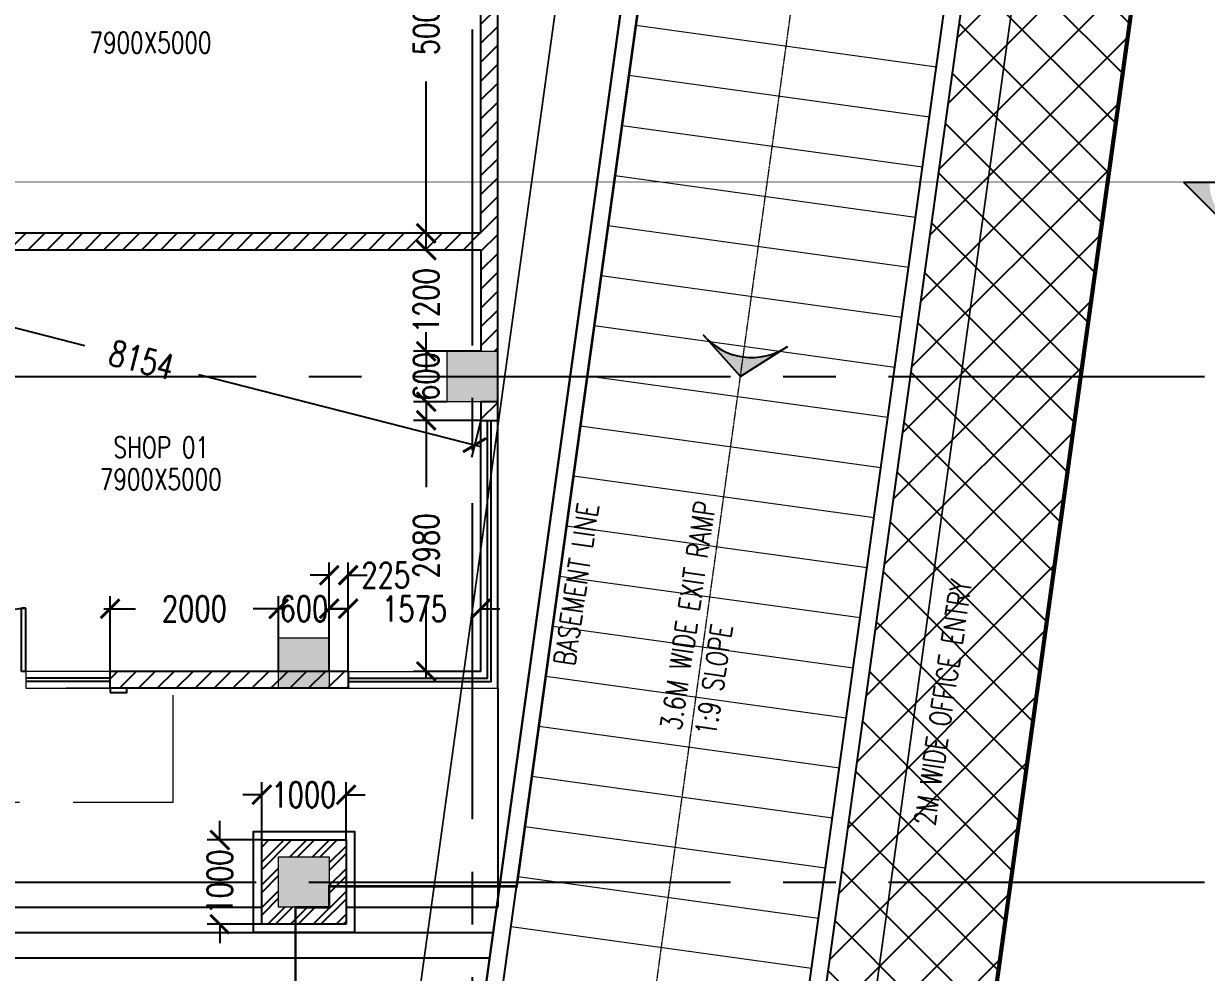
# Model space of a CAD drawing. Header units: millimetres. Extents: x -2076597 to 16308595, y -4402071 to 17875273.
# Drawn here: x -2029273 to -2015240, y -4121903 to -4110642 of the extents above; entities that cross this region are included whole.
import ezdxf
from ezdxf.lldxf.tags import DXFTag

# ---------------------------------------------------------------- set-up
doc = ezdxf.new("R2010")
doc.units = ezdxf.units.MM
for name, pattern in [('CENTER', [50.800000000000004, 31.75, -6.35, 6.35, -6.35]), ('CENTER2', [1.125, 0.75, -0.125, 0.125, -0.125]), ('DASHDOT', [1, 0.5, -0.25, 0, -0.25]), ('DASHED', [19.049999999999997, 12.7, -6.35]), ('DASHED2', [0.375, 0.25, -0.125]), ('Demolished', [4.799999999999998, 3.199999999999999, -1.599999999999999]), ('Overhead', [3.968749999999999, 2.38125, -1.587499999999999])]:
    doc.linetypes.add(name, pattern=pattern)
for name, color, linetype, lineweight in [('A- GLAZING', 5, 'Continuous', 9), ('A- LIGHT LINE', 8, 'Continuous', 9), ('A- REF LINES', 5, 'Continuous', 9), ('A-COL HATCH', 252, 'Continuous', 9), ('A-DETL-DEMO', 6, 'Demolished', 9), ('A-DETL-GENF', 92, 'Continuous', 9), ('A-ELEV FINEWALL', 6, 'Continuous', 9), ('A-FOR AREAS', 21, 'Continuous', 25), ('S-COL HATCH', 251, 'Continuous', 9), ('S-COLS', 7, 'Continuous', 9), ('S-STRS-MBND', 31, 'Overhead', 9)]:
    doc.layers.add(name, color=color, linetype=linetype, lineweight=lineweight)
for name, color, linetype in [('A- STAIRSCASE', 1, 'Continuous'), ('A-DIMS', 4, 'Continuous'), ('a-door', 1, 'Continuous'), ('A-HIDDEN', 8, 'DASHED2'), ('A-PARAPET WALL', 4, 'Continuous'), ('a-ref', 5, 'Continuous'), ('A-SETBACK', 3, 'Continuous'), ('A-SITE BOUNDARY', 7, 'CENTER'), ('A-SLAB SINING', 252, 'Continuous'), ('A-TXTROOM', 3, 'Continuous'), ('A-WALL', 2, 'Continuous'), ('A-WALL HATCH', 8, 'Continuous'), ('LA-KERB', 42, 'Continuous'), ('S-GRID', 252, 'CENTER2')]:
    doc.layers.add(name, color=color, linetype=linetype)
doc.styles.add('ROMANS', font='romans.shx', dxfattribs={"width": 0.75})
tags = doc.linetypes.add('DASHEDX2', pattern=[1.5, 1, -0.5]).pattern_tags.tags
tags[6:7] = [DXFTag(74, 4), DXFTag(75, 0), DXFTag(340, '0'), DXFTag(46, 1.0), DXFTag(50, 0.0), DXFTag(44, 0.0), DXFTag(45, 0.0)]
tags[4:5] = [DXFTag(74, 4), DXFTag(75, 0), DXFTag(340, '0'), DXFTag(46, 1.0), DXFTag(50, 0.0), DXFTag(44, 0.0), DXFTag(45, 0.0)]
tags = doc.linetypes.add('Sheet-A1-BLOCK-12$0$DASHDOT2', pattern=[0.5, 0.25, -0.125, 0, -0.125]).pattern_tags.tags
tags[10:11] = [DXFTag(74, 4), DXFTag(75, 0), DXFTag(340, '0'), DXFTag(46, 1.0), DXFTag(50, 0.0), DXFTag(44, 0.0), DXFTag(45, 0.0)]
tags[8:9] = [DXFTag(74, 4), DXFTag(75, 0), DXFTag(340, '0'), DXFTag(46, 1.0), DXFTag(50, 0.0), DXFTag(44, 0.0), DXFTag(45, 0.0)]
tags[6:7] = [DXFTag(74, 4), DXFTag(75, 0), DXFTag(340, '0'), DXFTag(46, 1.0), DXFTag(50, 0.0), DXFTag(44, 0.0), DXFTag(45, 0.0)]
tags[4:5] = [DXFTag(74, 4), DXFTag(75, 0), DXFTag(340, '0'), DXFTag(46, 1.0), DXFTag(50, 0.0), DXFTag(44, 0.0), DXFTag(45, 0.0)]
doc.dimstyles.new('DIMM-100', dxfattribs={"dimscale": 150, "dimtxt": 2, "dimasz": 1.5, "dimexe": 1, "dimexo": 0, "dimgap": 2, "dimtad": 0, "dimtoh": 1, "dimdec": 0, "dimzin": 0, "dimdsep": 46, "dimtxsty": 'ROMANS', "dimblk": 'ARCHTICK', "dimcen": 1.5, "dimdle": 0.5, "dimclrd": 8, "dimclre": 8, "dimclrt": 256, "dimazin": 0, "dimtfac": 1, "dimtdec": 0, "dimtix": 1, "dimtofl": 0, "dimtmove": 2, "dimatfit": 3, "dimldrblk": 'DOT', "dimfxl": 0, "dimtolj": 1, "dimtzin": 0, "dimarcsym": 0})
pattern_1 = [(45, (-2740619.584715616, -3104110.718420781), (-112.2532015133644, 112.2532015133644), [])]

# ---------------------------------------------------------------- blocks, each defined once
blk = doc.blocks.new('Family - ___-240295-0_ ground floor')
at = {"layer": 'A-SETBACK', "linetype": 'DASHDOT', "lineweight": -2, "ltscale": 2000, "const_width": 25}
blk.add_lwpolyline([(76479.83439626312, 233662.6982867941), (47865.55767177325, 236124.157571312), (29165.90349804331, 193452.3024638332), (70914.59060184611, 193452.3024638332)], close=True, dxfattribs=at)
at = {"layer": 'A-SITE BOUNDARY', "ltscale": 100, "const_width": 50}
blk.add_lwpolyline([(83289.44024756085, 239099.080375459), (44095.86574142799, 242470.5927428864), (19985.75853242818, 187452.3024638332), (76141.3656168161, 187452.3024638332)], close=True, dxfattribs=at)
blk = doc.blocks.new('Double-Flush - 1500 2-565315-1_ first floor')
at = {"layer": 'a-door'}
for p, q in [((-750.000000000001, 850.0000000000119), (-699.2000000000011, 850.0000000000119)), ((-750.000000000001, 100.0000000000123), (-750.000000000001, 850.0000000000119)), ((-699.2000000000011, 100.0000000000123), (-699.2000000000011, 850.0000000000119)), ((699.1999999999989, 100.0000000000123), (699.1999999999989, 848.2775955486195)), ((749.9999999999987, 100.0000000000123), (749.9999999999987, 850.0000000000156)), ((-750.000000000001, 100.0000000000123), (-699.2000000000011, 100.0000000000123)), ((749.9999999999987, 100.0000000000123), (699.1999999999989, 100.0000000000123))]:
    blk.add_line(p, q, dxfattribs=at)
for centre, radius, start, end in [((-750.0000000000023, 100.0000000000123), 749.9999999999999, 3.370999999999999e-13, 90), ((749.9999999999976, 100.0000000000123), 750.0000000000026, 90.00000000000021, 180.0000000000004)]:
    blk.add_arc(centre, radius, start, end, dxfattribs=at)
blk = doc.blocks.new('WINDOW TYPE 2')
for points in [[(874982.5605253917, -1014470.457845326), (875182.5605253918, -1014470.457845326), (875182.5605253918, -1014420.457845326), (874982.5605253917, -1014420.457845326)], [(878682.560525393, -1014470.457845326), (878882.5605253931, -1014470.457845326), (878882.5605253931, -1014420.457845326), (878682.560525393, -1014420.457845326)]]:
    blk.add_lwpolyline(points, close=True)
at = {"layer": 'A- GLAZING'}
for p, q in [((876182.5605253918, -1014220.45784533), (875182.5605253918, -1014220.45784533)), ((876182.5605253918, -1014220.45784533), (876182.5605253918, -1014420.45784533)), ((878682.5605253918, -1014220.45784533), (877682.5605253916, -1014220.45784533)), ((877682.5605253916, -1014220.45784533), (877682.5605253916, -1014420.45784533)), ((875182.5605253918, -1014420.457845326), (876182.5605253918, -1014420.45784533)), ((877682.5605253916, -1014420.45784533), (878682.5605253918, -1014420.45784533))]:
    blk.add_line(p, q, dxfattribs=at)
at = {"layer": 'A-PARAPET WALL'}
for p, q in [((876182.5605253918, -1014300.457845326), (875182.5605253918, -1014300.457845326)), ((876182.5605253918, -1014340.457845326), (875182.5605253918, -1014340.457845326)), ((878682.5605253918, -1014300.457845326), (877682.5605253916, -1014300.457845326)), ((878682.5605253918, -1014340.457845326), (877682.5605253916, -1014340.457845326))]:
    blk.add_line(p, q, dxfattribs=at)
at = {"layer": 'A-WALL'}
for p, q in [((875182.5605253918, -1014220.45784533), (875182.5605253918, -1014420.45784533)), ((878682.5605253918, -1014420.457845326), (878682.5605253918, -1014220.45784533))]:
    blk.add_line(p, q, dxfattribs=at)
at = {"layer": 'S-STRS-MBND', "linetype": 'DASHED', "ltscale": 100}
blk.add_lwpolyline([(874432.5605253917, -1015770.45784533), (879432.5605253916, -1015770.45784533), (879432.5605253916, -1014420.45784533), (874432.5605253917, -1014420.45784533)], close=True, dxfattribs=at)
at = {"layer": 'a-door', "xscale": -1}
blk.add_blockref('Double-Flush - 1500 2-565315-1_ first floor', (876932.5605253916, -1014320.45784533), dxfattribs=at)
blk = doc.blocks.new('_ArchTick')
at = {"color": 0, "linetype": 'ByBlock', "const_width": 0.15}
blk.add_lwpolyline([(-0.5, -0.5), (0.5, 0.5)], dxfattribs=at)
blk = doc.blocks.new('*D418')
at = {"layer": 'A-DIMS', "color": 8, "lineweight": -2, "transparency": 16777216}
for p, q in [((-2031747.863551117, -4113331.096266114), (-2031860.237632046, -4113770.579058883)), ((-2031895.740962632, -4113606.675082369), (-2028552.989813197, -4114461.403855308)), ((-2023850.416430802, -4115663.834008528), (-2027193.167580237, -4114809.105235589)), ((-2023847.863532733, -4115351.096266136), (-2023960.237613662, -4115790.579058905))]:
    blk.add_line(p, q, dxfattribs=at)
at = {"layer": 'Defpoints', "color": 0, "transparency": 16777216}
for p in [(-2031747.863551117, -4113331.096266114), (-2023847.863532733, -4115351.096266136), (-2023923.078687525, -4115645.25454546)]:
    blk.add_point(p, dxfattribs=at)
at = {"layer": 'A-DIMS', "color": 8, "lineweight": -2, "transparency": 16777216, "xscale": 225, "yscale": 225, "zscale": 225}
for p, rotation in [((-2031823.078705909, -4113625.254545437), 165.6570004136657), ((-2023923.078687525, -4115645.25454546), 345.6570004136656)]:
    blk.add_blockref('_ArchTick', p, dxfattribs=dict(at, rotation=rotation))
at = {"layer": 'A-DIMS', "transparency": 16777216, "insert": (-2027873.078696717, -4114635.254545448), "char_height": 300, "attachment_point": 5, "rotation": 345.6570004136657, "style": 'ROMANS'}
blk.add_mtext('\\A1;8154', dxfattribs=at)
blk = doc.blocks.new('_Dot')
at = {"color": 0, "linetype": 'ByBlock', "lineweight": -2}
blk.add_line((-0.5, 0), (-1, 0), dxfattribs=at)
at = {"color": 0, "linetype": 'ByBlock', "const_width": 0.5}
blk.add_lwpolyline([(-0.25, 0, 1), (0.25, 0, 1)], format="xyb", close=True, dxfattribs=at)
blk = doc.blocks.new('*D419')
at = {"layer": 'A-DIMS', "color": 8, "lineweight": -2, "transparency": 16777216}
for p, q in [((-2024496.598348587, -4113331.096266113), (-2024496.598348587, -4113106.096266113)), ((-2023847.863505614, -4113331.096266113), (-2024646.598348587, -4113331.096266113)), ((-2023847.863505614, -4114531.099388603), (-2024646.598348587, -4114531.099388603)), ((-2024496.598348587, -4114531.099388603), (-2024496.598348587, -4114756.099388603))]:
    blk.add_line(p, q, dxfattribs=at)
at = {"layer": 'Defpoints', "color": 0, "transparency": 16777216}
for p in [(-2023847.863505614, -4113331.096266113), (-2024496.598348587, -4114531.099388603), (-2023847.863505614, -4114531.099388603)]:
    blk.add_point(p, dxfattribs=at)
at = {"layer": 'A-DIMS', "color": 8, "lineweight": -2, "transparency": 16777216, "xscale": 225, "yscale": 225, "zscale": 225}
for p, rotation in [((-2024496.598348587, -4113331.096266113), 270), ((-2024496.598348587, -4114531.099388603), 90)]:
    blk.add_blockref('_ArchTick', p, dxfattribs=dict(at, rotation=rotation))
at = {"layer": 'A-DIMS', "transparency": 16777216, "insert": (-2024496.598348587, -4113931.097827359), "char_height": 300, "attachment_point": 5, "rotation": 90, "style": 'ROMANS'}
blk.add_mtext('\\A1;1200', dxfattribs=at)
blk = doc.blocks.new('COLUMN 1')
at = {"layer": 'A-COL HATCH'}
for points in [[(712686.1620075204, -1019374.136163622), (712086.1620075204, -1019374.136163622), (712086.1620075204, -1018774.136163622), (712686.1620075204, -1018774.136163622)], [(710686.1642469019, -1022774.133042589), (710086.1642469023, -1022774.133042589), (710086.1642469023, -1022174.133042589), (710686.1642469019, -1022174.133042589)], [(710686.1642487901, -1025374.133041162), (710086.1642487906, -1025374.133041162), (710086.1642487906, -1024774.133041162), (710686.1642487901, -1024774.133041162)]]:
    blk.add_hatch(color=256, dxfattribs=at).paths.add_polyline_path(points)
at = {"layer": 'S-COL HATCH'}
for points in [[(712686.1620075204, -1019374.136163622), (712086.1620075204, -1019374.136163622), (712086.1620075204, -1018774.136163622), (712686.1620075204, -1018774.136163622)], [(710686.1642469019, -1022774.133042589), (710086.1642469023, -1022774.133042589), (710086.1642469023, -1022174.133042589), (710686.1642469019, -1022174.133042589)], [(710686.1642487901, -1025374.133041162), (710086.1642487906, -1025374.133041162), (710086.1642487906, -1024774.133041162), (710686.1642487901, -1024774.133041162)]]:
    blk.add_hatch(color=256, dxfattribs=at).paths.add_polyline_path(points)
at = {"layer": 'S-COLS'}
for points in [[(712686.1620075204, -1019374.136163622), (712086.1620075204, -1019374.136163622), (712086.1620075204, -1018774.136163622), (712686.1620075204, -1018774.136163622)], [(712686.1620075204, -1019374.136163622), (712086.1620075204, -1019374.136163622), (712086.1620075204, -1018774.136163622), (712686.1620075204, -1018774.136163622)], [(710686.1642469019, -1022774.133042589), (710086.1642469023, -1022774.133042589), (710086.1642469023, -1022174.133042589), (710686.1642469019, -1022174.133042589)], [(710686.1642469019, -1022774.133042589), (710086.1642469023, -1022774.133042589), (710086.1642469023, -1022174.133042589), (710686.1642469019, -1022174.133042589)], [(710686.1642487901, -1025374.133041162), (710086.1642487906, -1025374.133041162), (710086.1642487906, -1024774.133041162), (710686.1642487901, -1024774.133041162)], [(710686.1642487901, -1025374.133041162), (710086.1642487906, -1025374.133041162), (710086.1642487906, -1024774.133041162), (710686.1642487901, -1024774.133041162)]]:
    blk.add_lwpolyline(points, close=True, dxfattribs=at)
at = {"layer": 'S-GRID', "ltscale": 5000}
for p, q in [((712386.1620075204, -1035578.755195804), (712386.1620075204, -974750.2227670439)), ((661071.4409208517, -1019074.136166375), (726350.6785720717, -1019074.136166375)), ((661071.4409208517, -1025074.136166375), (726350.6785720717, -1025074.136166375))]:
    blk.add_line(p, q, dxfattribs=at)
blk = doc.blocks.new('*D470')
at = {"layer": 'A-DIMS', "color": 8, "lineweight": -2, "transparency": 16777216}
for p, q in [((-2023847.863505614, -4115351.096266136), (-2024646.598348587, -4115351.096266136)), ((-2024496.598348587, -4115276.096266136), (-2024496.598348587, -4116144.667676226)), ((-2024496.598348587, -4118406.096229173), (-2024496.598348587, -4117537.524819083)), ((-2023847.863505614, -4118331.096229173), (-2024646.598348587, -4118331.096229173))]:
    blk.add_line(p, q, dxfattribs=at)
at = {"layer": 'Defpoints', "color": 0, "transparency": 16777216}
for p in [(-2024496.598348587, -4115351.096266136), (-2023847.863505614, -4115351.096266136), (-2023847.863505614, -4118331.096229173)]:
    blk.add_point(p, dxfattribs=at)
at = {"layer": 'A-DIMS', "color": 8, "lineweight": -2, "transparency": 16777216, "xscale": 225, "yscale": 225, "zscale": 225}
for p, rotation in [((-2024496.598348587, -4115351.096266136), 90), ((-2024496.598348587, -4118331.096229173), 270)]:
    blk.add_blockref('_ArchTick', p, dxfattribs=dict(at, rotation=rotation))
at = {"layer": 'A-DIMS', "transparency": 16777216, "insert": (-2024496.598348587, -4116841.096247655), "char_height": 300, "attachment_point": 5, "rotation": 90, "style": 'ROMANS'}
blk.add_mtext('\\A1;2980', dxfattribs=at)
blk = doc.blocks.new('*D146')
at = {"layer": 'A-DIMS', "color": 8, "lineweight": -2, "transparency": 16777216}
for p, q in [((-2024496.598348587, -4114531.099388592), (-2024496.598348587, -4114306.099388592)), ((-2024247.863628947, -4114531.099388592), (-2024646.598348587, -4114531.099388592)), ((-2024247.863628947, -4115131.099388592), (-2024646.598348587, -4115131.099388592)), ((-2024496.598348587, -4115131.099388592), (-2024496.598348587, -4115356.099388592))]:
    blk.add_line(p, q, dxfattribs=at)
at = {"layer": 'Defpoints', "color": 0, "transparency": 16777216}
for p in [(-2024247.863628947, -4114531.099388592), (-2024496.598348587, -4115131.099388592), (-2024247.863628947, -4115131.099388592)]:
    blk.add_point(p, dxfattribs=at)
at = {"layer": 'A-DIMS', "color": 8, "lineweight": -2, "transparency": 16777216, "xscale": 225, "yscale": 225, "zscale": 225}
for p, rotation in [((-2024496.598348587, -4114531.099388592), 270), ((-2024496.598348587, -4115131.099388592), 90)]:
    blk.add_blockref('_ArchTick', p, dxfattribs=dict(at, rotation=rotation))
at = {"layer": 'A-DIMS', "transparency": 16777216, "insert": (-2024496.598348587, -4114831.099388592), "char_height": 300, "attachment_point": 5, "rotation": 90, "style": 'ROMANS'}
blk.add_mtext('\\A1;600', dxfattribs=at)
blk = doc.blocks.new('*D147')
at = {"layer": 'A-DIMS', "color": 8, "lineweight": -2, "transparency": 16777216}
for p, q in [((-2025422.862446667, -4118331.096229173), (-2025422.862446667, -4117437.260124661)), ((-2023847.863505614, -4118331.096229173), (-2023847.863505614, -4117437.260124661)), ((-2025422.862446667, -4117587.260124661), (-2025647.862446667, -4117587.260124661)), ((-2023847.863505614, -4117587.260124661), (-2023622.863505614, -4117587.260124661))]:
    blk.add_line(p, q, dxfattribs=at)
at = {"layer": 'Defpoints', "color": 0, "transparency": 16777216}
for p in [(-2025422.862446667, -4117587.260124661), (-2025422.862446667, -4118331.096229173), (-2023847.863505614, -4118331.096229173)]:
    blk.add_point(p, dxfattribs=at)
at = {"layer": 'A-DIMS', "color": 8, "lineweight": -2, "transparency": 16777216, "xscale": 225, "yscale": 225, "zscale": 225}
blk.add_blockref('_ArchTick', (-2025422.862446667, -4117587.260124661), dxfattribs=at)
at = {"layer": 'A-DIMS', "color": 8, "lineweight": -2, "transparency": 16777216, "xscale": 225, "yscale": 225, "zscale": 225, "rotation": 180}
blk.add_blockref('_ArchTick', (-2023847.863505614, -4117587.260124661), dxfattribs=at)
at = {"layer": 'A-DIMS', "transparency": 16777216, "insert": (-2024635.36297614, -4117587.260124661), "char_height": 300, "attachment_point": 5, "style": 'ROMANS'}
blk.add_mtext('\\A1;1575', dxfattribs=at)
blk = doc.blocks.new('*D148')
at = {"layer": 'A-DIMS', "color": 8, "lineweight": -2, "transparency": 16777216}
for p, q in [((-2025647.861389567, -4118331.096266113), (-2025647.861601755, -4117038.671611264)), ((-2025422.862446667, -4118331.096229173), (-2025422.862658856, -4117038.671574324)), ((-2025647.861577128, -4117188.671611264), (-2025872.861577128, -4117188.671648205)), ((-2025422.862634229, -4117188.671574324), (-2025197.862634229, -4117188.671537384))]:
    blk.add_line(p, q, dxfattribs=at)
at = {"layer": 'Defpoints', "color": 0, "transparency": 16777216}
for p in [(-2025647.861577128, -4117188.671611264), (-2025647.861389567, -4118331.096266113), (-2025422.862446667, -4118331.096229173)]:
    blk.add_point(p, dxfattribs=at)
at = {"layer": 'A-DIMS', "color": 8, "lineweight": -2, "transparency": 16777216, "xscale": 225, "yscale": 225, "zscale": 225}
for p, rotation in [((-2025647.861577128, -4117188.671611264), 9.406732497917391e-06), ((-2025422.862634229, -4117188.671574324), 180.0000094067325)]:
    blk.add_blockref('_ArchTick', p, dxfattribs=dict(at, rotation=rotation))
at = {"layer": 'A-DIMS', "transparency": 16777216, "insert": (-2024976.776747236, -4117188.671592795), "char_height": 300, "attachment_point": 5, "style": 'ROMANS'}
blk.add_mtext('\\A1;225', dxfattribs=at)
blk = doc.blocks.new('*D149')
at = {"layer": 'A-DIMS', "color": 8, "lineweight": -2, "transparency": 16777216}
for p, q in [((-2026247.861389565, -4117931.096267562), (-2026247.861389565, -4117437.260124661)), ((-2025647.861389567, -4117931.096267562), (-2025647.861389567, -4117437.260124661)), ((-2026247.861389565, -4117587.260124661), (-2026472.861389565, -4117587.260124661)), ((-2025647.861389567, -4117587.260124661), (-2025422.861389567, -4117587.260124661))]:
    blk.add_line(p, q, dxfattribs=at)
at = {"layer": 'Defpoints', "color": 0, "transparency": 16777216}
for p in [(-2026247.861389565, -4117587.260124661), (-2026247.861389565, -4117931.096267562), (-2025647.861389567, -4117931.096267562)]:
    blk.add_point(p, dxfattribs=at)
at = {"layer": 'A-DIMS', "color": 8, "lineweight": -2, "transparency": 16777216, "xscale": 225, "yscale": 225, "zscale": 225}
blk.add_blockref('_ArchTick', (-2026247.861389565, -4117587.260124661), dxfattribs=at)
at = {"layer": 'A-DIMS', "color": 8, "lineweight": -2, "transparency": 16777216, "xscale": 225, "yscale": 225, "zscale": 225, "rotation": 180}
blk.add_blockref('_ArchTick', (-2025647.861389567, -4117587.260124661), dxfattribs=at)
at = {"layer": 'A-DIMS', "transparency": 16777216, "insert": (-2025947.861389566, -4117587.260124661), "char_height": 300, "attachment_point": 5, "style": 'ROMANS'}
blk.add_mtext('\\A1;600', dxfattribs=at)
blk = doc.blocks.new('*D471')
at = {"layer": 'A-DIMS', "color": 8, "lineweight": -2, "transparency": 16777216}
for p, q in [((-2028247.861387677, -4118331.096266113), (-2028247.861387677, -4117437.260124661)), ((-2026247.861389565, -4118331.096266113), (-2026247.861389565, -4117437.260124661)), ((-2028322.861387677, -4117587.260124661), (-2027944.28996005, -4117587.260124661)), ((-2026172.861389565, -4117587.260124661), (-2026551.432817193, -4117587.260124661))]:
    blk.add_line(p, q, dxfattribs=at)
at = {"layer": 'Defpoints', "color": 0, "transparency": 16777216}
for p in [(-2028247.861387677, -4117587.260124661), (-2028247.861387677, -4118331.096266113), (-2026247.861389565, -4118331.096266113)]:
    blk.add_point(p, dxfattribs=at)
at = {"layer": 'A-DIMS', "color": 8, "lineweight": -2, "transparency": 16777216, "xscale": 225, "yscale": 225, "zscale": 225, "rotation": 180}
blk.add_blockref('_ArchTick', (-2028247.861387677, -4117587.260124661), dxfattribs=at)
at = {"layer": 'A-DIMS', "color": 8, "lineweight": -2, "transparency": 16777216, "xscale": 225, "yscale": 225, "zscale": 225}
blk.add_blockref('_ArchTick', (-2026247.861389565, -4117587.260124661), dxfattribs=at)
at = {"layer": 'A-DIMS', "transparency": 16777216, "insert": (-2027247.861388621, -4117587.260124661), "char_height": 300, "attachment_point": 5, "style": 'ROMANS'}
blk.add_mtext('\\A1;2000', dxfattribs=at)
blk = doc.blocks.new('*D472')
at = {"layer": 'A-DIMS', "color": 8, "lineweight": -2, "transparency": 16777216}
for p, q in [((-2024496.598348587, -4108056.096266113), (-2024496.598348587, -4109934.667694685)), ((-2023847.863505614, -4108131.096266113), (-2024646.598348587, -4108131.096266113)), ((-2024496.598348587, -4113206.096266113), (-2024496.598348587, -4111327.524837542)), ((-2023847.863505614, -4113131.096266113), (-2024646.598348587, -4113131.096266113))]:
    blk.add_line(p, q, dxfattribs=at)
at = {"layer": 'Defpoints', "color": 0, "transparency": 16777216}
for p in [(-2024496.598348587, -4108131.096266113), (-2023847.863505614, -4108131.096266113), (-2023847.863505614, -4113131.096266113)]:
    blk.add_point(p, dxfattribs=at)
at = {"layer": 'A-DIMS', "color": 8, "lineweight": -2, "transparency": 16777216, "xscale": 225, "yscale": 225, "zscale": 225}
for p, rotation in [((-2024496.598348587, -4108131.096266113), 90), ((-2024496.598348587, -4113131.096266113), 270)]:
    blk.add_blockref('_ArchTick', p, dxfattribs=dict(at, rotation=rotation))
at = {"layer": 'A-DIMS', "transparency": 16777216, "insert": (-2024496.598348587, -4110631.096266114), "char_height": 300, "attachment_point": 5, "rotation": 90, "style": 'ROMANS'}
blk.add_mtext('\\A1;5000', dxfattribs=at)
blk = doc.blocks.new('*D438')
at = {"layer": 'A-DIMS', "color": 8, "lineweight": -2, "transparency": 16777216}
for p, q in [((-2026447.861387677, -4120331.176266141), (-2026447.861387677, -4119644.414857253)), ((-2025447.861387678, -4120331.176266141), (-2025447.861387678, -4119644.414857253)), ((-2026447.861387677, -4119794.414857253), (-2026672.861387677, -4119794.414857253)), ((-2025447.861387678, -4119794.414857253), (-2025222.861387678, -4119794.414857253))]:
    blk.add_line(p, q, dxfattribs=at)
at = {"layer": 'Defpoints', "color": 0, "transparency": 16777216}
for p in [(-2026447.861387677, -4119794.414857253), (-2026447.861387677, -4120331.176266141), (-2025447.861387678, -4120331.176266141)]:
    blk.add_point(p, dxfattribs=at)
at = {"layer": 'A-DIMS', "color": 8, "lineweight": -2, "transparency": 16777216, "xscale": 225, "yscale": 225, "zscale": 225}
blk.add_blockref('_ArchTick', (-2026447.861387677, -4119794.414857253), dxfattribs=at)
at = {"layer": 'A-DIMS', "color": 8, "lineweight": -2, "transparency": 16777216, "xscale": 225, "yscale": 225, "zscale": 225, "rotation": 180}
blk.add_blockref('_ArchTick', (-2025447.861387678, -4119794.414857253), dxfattribs=at)
at = {"layer": 'A-DIMS', "transparency": 16777216, "insert": (-2025947.861387678, -4119794.414857253), "char_height": 300, "attachment_point": 5, "style": 'ROMANS'}
blk.add_mtext('\\A1;1000', dxfattribs=at)
blk = doc.blocks.new('*D439')
at = {"layer": 'A-DIMS', "color": 8, "lineweight": -2, "transparency": 16777216}
for p, q in [((-2026945.892349887, -4120331.176266141), (-2026945.892349887, -4120106.176266141)), ((-2026447.861387677, -4120331.176266141), (-2027095.892349887, -4120331.176266141)), ((-2026447.861387677, -4121331.099391352), (-2027095.892349887, -4121331.099391352)), ((-2026945.892349887, -4121331.099391352), (-2026945.892349887, -4121556.099391352))]:
    blk.add_line(p, q, dxfattribs=at)
at = {"layer": 'Defpoints', "color": 0, "transparency": 16777216}
for p in [(-2026447.861387677, -4120331.176266141), (-2026945.892349887, -4121331.099391352), (-2026447.861387677, -4121331.099391352)]:
    blk.add_point(p, dxfattribs=at)
at = {"layer": 'A-DIMS', "color": 8, "lineweight": -2, "transparency": 16777216, "xscale": 225, "yscale": 225, "zscale": 225}
for p, rotation in [((-2026945.892349887, -4120331.176266141), 270), ((-2026945.892349887, -4121331.099391352), 90)]:
    blk.add_blockref('_ArchTick', p, dxfattribs=dict(at, rotation=rotation))
at = {"layer": 'A-DIMS', "transparency": 16777216, "insert": (-2026945.892349886, -4120831.137828747), "char_height": 300, "attachment_point": 5, "rotation": 90, "style": 'ROMANS'}
blk.add_mtext('\\A1;1000', dxfattribs=at)
blk = doc.blocks.new('arrow')
at = {"layer": 'A-DETL-GENF'}
h = blk.add_hatch(dxfattribs=at)
h.set_pattern_fill('ANGLE', color=252)
h.set_pattern_definition([(0, (0, 0), (0, 6.985), [5.08, -1.905]), (90, (0, 0), (-6.985, 4e-16), [5.08, -1.905])])
edge = h.paths.add_edge_path()
edge.add_arc((554170.0854300878, -996163.893556682), 1499.999999933728, 269.99999999943077, 311.8103148985677, ccw=False)
edge.add_line((554170.0854300729, -997663.8935566156), (554170.0854300745, -998133.9572267468))
edge.add_line((554170.0854300745, -998133.9572267468), (555170.085430098, -997281.9275453341))
edge = h.paths.add_edge_path()
edge.add_arc((554170.0854300571, -996163.8935566836), 1499.999999932013, 228.1896851015746, 270.00000000060476, ccw=False)
edge.add_line((553170.0854300507, -997281.9275453369), (554170.0854300745, -998133.9572267468))
edge.add_line((554170.0854300745, -998133.9572267468), (554170.0854300729, -997663.8935566156))
at = {"layer": 'A-FOR AREAS'}
blk.add_lwpolyline([(554170.0854300745, -998133.9572267468), (553170.0854300745, -997281.9275453669, 0.3819660112500812), (555170.0854300745, -997281.927545364)], format="xyb", close=True, dxfattribs=at)
blk = doc.blocks.new('SEC LINES')
at = {"layer": 'A-DIMS'}
h = blk.add_hatch(color=8, dxfattribs=at)
edge = h.paths.add_edge_path()
edge.add_line((-3817612.917331843, -18368004.74230637), (-3817303.945109609, -18368004.74230637))
edge.add_ellipse((-3816694.167331805, -18368004.74230637), major_axis=(0.7453827484376762, -609.7773223330889), ratio=0.9999999998316128, start_angle=269.929962524717, end_angle=359.9299625246935)
edge.add_ellipse((-3816694.167331805, -18368004.74230637), major_axis=(-0.7453824223547225, -609.7773223334855), ratio=0.9999999998316128, start_angle=0.07003744528287352, end_angle=90.07003744525908)
edge.add_line((-3816084.389554, -18368004.74230637), (-3815775.417331766, -18368004.74230637))
edge.add_line((-3815775.417331766, -18368004.74230636), (-3816694.167331797, -18368923.49230656))
edge.add_line((-3816694.167331803, -18368923.49230656), (-3817612.917331843, -18368004.74230637))
at = {"layer": 'A-DIMS', "color": 2, "linetype": 'Continuous'}
for q in [(-3816694.167331802, -18368923.49230656), (-3815775.417331766, -18368004.74230636)]:
    blk.add_line((-3817612.91733184, -18368004.74230636), q, dxfattribs=at)
at = {"layer": 'A-ELEV FINEWALL', "color": 7, "linetype": 'Sheet-A1-BLOCK-12$0$DASHDOT2', "ltscale": 4000, "const_width": 10}
blk.add_lwpolyline([(-3817612.91733184, -18368004.74230636), (-3871756.568965665, -18368004.74230636)], dxfattribs=at)

msp = doc.modelspace()

# ---------------------------------------------------------------- hatches: boundary and pattern name
at = {"layer": 'A-SLAB SINING'}
h = msp.add_hatch(dxfattribs=at)
h.set_pattern_fill('ANSI37', color=256, scale=150)
h.set_pattern_definition([(45, (1802100.652506845, 14255482.12741433), (-336.7596045400932, 336.7596045400933), []), (135, (1802100.652506845, 14255482.12741433), (-336.7596045400933, -336.7596045400932), [])])
edge = h.paths.add_edge_path()
edge.add_line((-2020847.861387677, -4093231.099391334), (-2020847.861387677, -4095331.099391341))
edge.add_line((-2020847.861387677, -4095331.099391341), (-2017428.215660621, -4095331.099391341))
edge.add_arc((-2017445.686423994, -4096546.318669312), 1215.344856867759, -7.056241537361018, 89.17633626456018, ccw=False)
edge.add_line((-2016239.546532517, -4096695.615967683), (-2020640.150928952, -4128491.176266141))
edge.add_line((-2020640.150928952, -4128491.176266141), (-2018621.086372708, -4128491.176266141))
edge.add_line((-2018621.086372708, -4128491.176266141), (-2013898.359770136, -4094368.195662204))
edge.add_arc((-2014888.91749984, -4094231.099392802), 1000.000001479053, 352.1201454985321, 449.9999999027232)
edge.add_line((-2014888.917498142, -4093231.099391334), (-2020847.861387677, -4093231.099391334))
h = msp.add_hatch(dxfattribs=at)
h.set_pattern_fill('ANSI32', color=256, scale=20)
h.set_pattern_definition([(45, (1826400.652506845, 14255482.12741433), (-134.7038418160373, 134.7038418160373), []), (45, (1826490.455106845, 14255482.12741433), (-134.7038418160373, 134.7038418160373), [])])
h.paths.add_polyline_path([(-2025647.861387678, -4121131.019391354), (-2026247.861387678, -4121131.019391354), (-2026247.861387678, -4120531.019391354), (-2025647.861387678, -4120531.019391354)], flags=16)
h.paths.add_polyline_path([(-2025447.861387678, -4121331.099391352), (-2026447.861387677, -4121331.099391352), (-2026447.861387677, -4120331.176266141), (-2025447.861387678, -4120331.176266141)])
at = {"layer": 'A-WALL HATCH'}
h = msp.add_hatch(dxfattribs=at)
h.set_pattern_fill('ANSI31', color=256, scale=50)
h.set_pattern_definition(pattern_1)
h.paths.add_polyline_path([(-2023647.863628534, -4107031.099391352), (-2023847.86360845, -4107031.099391352), (-2023847.863600259, -4107931.096266113), (-2023947.863628947, -4107931.096266113), (-2023947.863628947, -4108131.096266113), (-2023847.863598439, -4108131.096266113), (-2023847.863552937, -4113131.096266113), (-2023947.863628947, -4113131.096266113), (-2023947.863628947, -4113331.096266113), (-2023847.863551117, -4113331.096266113), (-2023847.863540195, -4114531.099388603), (-2023647.863618209, -4114531.099388603)])
h.paths.add_polyline_path([(-2023947.863628947, -4107931.096266113), (-2031947.863600259, -4107931.096266113), (-2031947.863598439, -4108131.096266113), (-2023947.863628947, -4108131.096266113)])
h.paths.add_polyline_path([(-2023947.863628947, -4113131.096266113), (-2031947.863552937, -4113131.096266113), (-2031947.863551117, -4113331.096266113), (-2023947.863628947, -4113331.096266113)])
h = msp.add_hatch(dxfattribs=at)
h.set_pattern_fill('ANSI31', color=256, scale=50)
h.set_pattern_definition([(45, (1802100.652506845, 14255482.12741433), (-112.2532015133644, 112.2532015133644), [])])
h.paths.add_polyline_path([(-2023847.863505614, -4115351.096266136), (-2023647.863628947, -4115351.096266136), (-2023647.863628947, -4115131.099388596), (-2023847.863505614, -4115131.099388596)])
h = msp.add_hatch(dxfattribs=at)
h.set_pattern_fill('ANSI31', color=256, scale=50)
h.set_pattern_definition(pattern_1)
h.paths.add_polyline_path([(-2025422.862446667, -4118331.096266113), (-2028247.861387677, -4118331.096266113), (-2028247.861387677, -4118531.096266113), (-2028047.861387677, -4118531.096266113), (-2027497.861387677, -4118531.096266113), (-2025422.862446667, -4118531.096266113)])
h.paths.add_polyline_path([(-2031747.863528362, -4115831.469767362), (-2031947.863528362, -4115831.469767362), (-2031947.863505614, -4118331.096266113), (-2034847.861387677, -4118331.096266113), (-2034847.861387677, -4118531.096266113), (-2031747.863503794, -4118531.096266113)])
h.paths.add_polyline_path([(-2041347.861387677, -4118331.096266113), (-2044247.861387677, -4118331.096266113), (-2044247.861387677, -4115831.096266113), (-2044447.861387677, -4115831.096266113), (-2044447.861387677, -4115831.469767362), (-2044447.861387677, -4118531.096266113), (-2041347.861387677, -4118531.096266113)])

# ---------------------------------------------------------------- linework, layer by layer
at = {"layer": 'A- GLAZING'}
for points in [[(-2025422.862446667, -4118331.096266113), (-2023847.863505614, -4118331.096229173), (-2023847.863505614, -4115351.096266136)], [(-2025422.862441977, -4118531.096266113), (-2023647.863505612, -4118531.096224483), (-2023647.863505612, -4115351.096266136)]]:
    msp.add_lwpolyline(points, dxfattribs=at)
at = {"layer": 'A- LIGHT LINE'}
for p, q in [((-2022008.635124385, -4110661.096581042), (-2018442.627302725, -4111154.643150143)), ((-2022090.892885901, -4111255.431217995), (-2018524.885064241, -4111748.977787092)), ((-2022173.150647415, -4111849.765854932), (-2018607.142825757, -4112343.312424034)), ((-2022255.408408931, -4112444.100491881), (-2018689.400587273, -4112937.647060975)), ((-2022337.666170447, -4113038.435128823), (-2018771.658348789, -4113531.981697913)), ((-2022419.923931964, -4113632.769765776), (-2018853.916110304, -4114126.316334862)), ((-2022502.181693478, -4114227.104402713), (-2018936.173871819, -4114720.650971804)), ((-2022584.439454994, -4114821.439039651), (-2019018.431633336, -4115314.985608753)), ((-2022666.69721651, -4115415.773676593), (-2019100.689394852, -4115909.320245694)), ((-2022748.954978026, -4116010.108313542), (-2019182.947156366, -4116503.654882632)), ((-2022831.212739542, -4116604.442950483), (-2019265.204917882, -4117097.98951957)), ((-2022913.470501057, -4117198.777587421), (-2019347.462679397, -4117692.324156523)), ((-2022995.728262572, -4117793.112224363), (-2019429.720440913, -4118286.658793464)), ((-2023077.986024089, -4118387.446861312), (-2019511.978202429, -4118880.993430402)), ((-2023160.243785604, -4118981.781498253), (-2019594.235963944, -4119475.328067344)), ((-2023242.501547119, -4119576.116135202), (-2019676.49372546, -4120069.662704293)), ((-2023324.759308635, -4120170.450772144), (-2019758.751486977, -4120663.997341234)), ((-2023407.017070152, -4120764.785409082), (-2019841.009248492, -4121258.331978183)), ((-2023489.274831667, -4121359.120046034), (-2019923.267010007, -4121852.666615121))]:
    msp.add_line(p, q, dxfattribs=at)
at = {"layer": 'A- STAIRSCASE'}
for p, q in [((-2023647.863612702, -4118531.096266113), (-2023647.863612702, -4121131.096266132)), ((-2025447.861387678, -4120831.096266132), (-2023647.863612702, -4120831.096266132)), ((-2033547.861387677, -4121131.096266132), (-2026447.861387677, -4121131.096266132)), ((-2025447.861387678, -4121131.096266132), (-2023647.863612702, -4121131.096266132)), ((-2055110.394327272, -4121431.096266132), (-2023701.14301993, -4121431.096266132)), ((-2055420.397441132, -4121731.096266132), (-2023742.663952618, -4121731.096266132))]:
    msp.add_line(p, q, dxfattribs=at)
at = {"layer": 'A- STAIRSCASE', "linetype": 'DASHEDX2', "ltscale": 500}
msp.add_lwpolyline([(-2025347.861387677, -4121431.099391341), (-2026547.861387677, -4121431.099391341), (-2026547.861387677, -4120231.176266134), (-2025347.861387677, -4120231.176266134)], close=True, dxfattribs=at)
at = {"layer": 'A-DETL-DEMO', "color": 1, "ltscale": 1.1}
for p, q in [((-2021675.912368043, -4121386.544552721), (-2018097.438374158, -4095531.099391341)), ((-2021845.447607121, -4122637.224693954), (-2021675.912368045, -4121386.544552721))]:
    msp.add_line(p, q, dxfattribs=at)
at = {"layer": 'A-HIDDEN', "color": 1, "linetype": 'DASHED2', "ltscale": 5000, "const_width": 30}
msp.add_lwpolyline([(-2014886.788859684, -4086921.574878048), (-2016078.373818994, -4095531.099391334), (-2019914.59647586, -4095531.099391352), (-2019956.117403434, -4095831.099354573), (-2021447.861383625, -4095831.099354446), (-2021447.861387265, -4104431.099357173), (-2021146.384140851, -4104431.099357173), (-2023423.114850328, -4120881.096229233), (-2025647.861383627, -4120881.096229233), (-2025647.861383627, -4121131.096229233), (-2026047.861383627, -4121131.096229233), (-2026047.861383627, -4122491.099351443), (-2033947.861383627, -4122491.099351693), (-2033947.861383627, -4121131.096229233), (-2063548.080452505, -4121131.096264951), (-2063548.080452505, -4118445.136093292, -0.1036221327338556), (-2063295.825615919, -4117241.019612215), (-2053559.460542357, -4094649.310023978), (-2057085.73350973, -4093104.027194213), (-2052386.733622573, -4082381.09935442)], format="xyb", dxfattribs=at)
at = {"layer": 'A-PARAPET WALL'}
for p, q in [((-2023830.05888049, -4122362.548323303), (-2020116.502930402, -4095531.099391352)), ((-2023631.947334848, -4122389.967577174), (-2019914.596474777, -4095531.099391352)), ((-2020065.939513272, -4122883.514146872), (-2016437.657932382, -4096668.195660543)), ((-2019867.827967628, -4122910.933400743), (-2016239.546532517, -4096695.615967683))]:
    msp.add_line(p, q, dxfattribs=at)
for points in [[(-2025422.862443854, -4118451.096266113), (-2023727.863505614, -4118451.096226364), (-2023727.863505614, -4115351.096266136)], [(-2025422.862444791, -4118411.096266113), (-2023767.863505612, -4118411.096227292), (-2023767.863505612, -4115351.096266136)]]:
    msp.add_lwpolyline(points, dxfattribs=at)
at = {"layer": 'a-ref', "linetype": 'DASHDOT', "ltscale": 1000, "const_width": 20}
msp.add_lwpolyline([(-2019916.910799731, -4094764.372585673), (-2016522.070737811, -4094764.372585673, -0.4550932968383929), (-2015531.513009565, -4095901.468854815), (-2019263.974483815, -4122869.51530518, -0.4142135623725607), (-2020391.628481246, -4123722.976764224), (-2023722.661203667, -4123261.951473702, -0.4142135618768726), (-2024576.122661031, -4122134.2974765), (-2020907.468527994, -4095627.276316654, -0.3744823128505713)], format="xyb", close=True, dxfattribs=at)
at = {"layer": 'A-WALL'}
for p, q in [((-2023647.863612702, -4118531.096266113), (-2023647.863630875, -4105331.099391352)), ((-2023847.863552937, -4113131.096266113), (-2023847.863598439, -4108131.096266113)), ((-2023847.863505614, -4113131.096266113), (-2031947.863552937, -4113131.096266113)), ((-2023847.863505614, -4113331.096266113), (-2031947.863551117, -4113331.096266113)), ((-2023847.863505614, -4113331.096266113), (-2023847.863505614, -4114531.099388596)), ((-2023847.863505614, -4118331.096266113), (-2023847.863532733, -4115351.096266136)), ((-2025422.862446667, -4118331.096266113), (-2028247.861387677, -4118331.096266113)), ((-2025422.862446667, -4118331.096266113), (-2025422.862446667, -4118531.096266113)), ((-2025422.862446667, -4118531.096266113), (-2028247.861387677, -4118531.096266113))]:
    msp.add_line(p, q, dxfattribs=at)
for points in [[(-2023847.863505614, -4115351.096266136), (-2023647.863628947, -4115351.096266136), (-2023647.863628947, -4115131.099388596), (-2023847.863505614, -4115131.099388596)], [(-2025447.861387678, -4121331.099391352), (-2026447.861387677, -4121331.099391352), (-2026447.861387677, -4120331.176266141), (-2025447.861387678, -4120331.176266141)]]:
    msp.add_lwpolyline(points, close=True, dxfattribs=at)
at = {"layer": 'LA-KERB'}
msp.add_line((-2018621.086372708, -4128491.176266141), (-2013898.359769904, -4094368.195660524), dxfattribs=at)

# ---------------------------------------------------------------- block references
at = {"layer": 'A- REF LINES'}
msp.add_blockref('SEC LINES', (1802100.652506845, 14255482.12741433), dxfattribs=at)
at = {"layer": 'A- STAIRSCASE', "linetype": 'DASHEDX2', "ltscale": 500}
msp.add_blockref('COLUMN 1', (-2736334.025636468, -3095756.963224974), dxfattribs=at)
at = {"layer": 'A- STAIRSCASE'}
msp.add_blockref('WINDOW TYPE 2', (-2906930.421913069, -3104110.638420783), dxfattribs=at)
at = {"layer": 'A-DETL-GENF', "color": 8}
msp.add_blockref('Family - ___-240295-0_ ground floor', (-2094762.451989525, -4315943.478729971), dxfattribs=at)
at = {"layer": 'A-FOR AREAS', "xscale": 0.4999999999999999, "yscale": 0.4999999999999999, "zscale": 0.4999999999999999, "rotation": 352.1201454987091}
msp.add_blockref('arrow', (-2226817.127974449, -3582489.121212482), dxfattribs=at)

# ---------------------------------------------------------------- texts
at = {"layer": 'A-TXTROOM', "char_height": 250.2824545145634, "width": 3684.893068894183, "attachment_point": 1, "style": 'ROMANS'}
for s, insert in [('7900X5000', (-2028492.546418292, -4110743.377854653, -1.6064199844e-06)), ('SHOP 01 ', (-2028207.793659299, -4115547.323735893, 6.24155335e-07)), ('7900X5000', (-2028370.546418292, -4115925.139355093, -1.6064199844e-06))]:
    msp.add_mtext(s, dxfattribs=dict(at, insert=insert))
at = {"layer": 'A-TXTROOM', "char_height": 250.2824545145634, "attachment_point": 1, "rotation": 81.37834671282529, "style": 'ROMANS'}
for s, insert, width in [('BASEMENT LINE', (-2022984.641390209, -4118235.814046264), 5386.11486044144), ('3.6M WIDE EXIT RAMP\\P1:9 SLOPE ', (-2021719.996161724, -4119004.603594031, 6.24155335e-07), 5386.11486044144), ('2M WIDE OFFICE ENTRY', (-2018709.819118349, -4120135.723463293, 6.24155335e-07), 3684.893068894183)]:
    msp.add_mtext(s, dxfattribs=dict(at, insert=insert, width=width))

# ---------------------------------------------------------------- dimensions: what is measured, and where the dimension line sits
at = {"layer": 'A-DIMS'}
for p1, p2, distance, picture, middle in [((-2023847.863505614, -4113131.096266113), (-2023847.863505614, -4108131.096266113), 648.7348429730628, '*D472', (-2024496.598348587, -4110631.096266114)), ((-2023847.863505614, -4113331.096266113), (-2023847.863505614, -4114531.099388603), -648.7348429730628, '*D419', (-2024496.598348587, -4113931.097827359)), ((-2031747.863551117, -4113331.096266113), (-2023847.863532733, -4115351.096266136), -303.6221546679426, '*D418', (-2027873.078696717, -4114635.254545448)), ((-2024247.863628947, -4114531.099388592), (-2024247.863628947, -4115131.099388592), -248.7347196401097, '*D146', (-2024496.598348587, -4114831.099388592)), ((-2023847.863505614, -4118331.096229173), (-2023847.863505614, -4115351.096266136), 648.7348429730628, '*D470', (-2024496.598348587, -4116841.096247655)), ((-2026247.861389565, -4118331.096266113), (-2028247.861387677, -4118331.096266113), -743.8361414521933, '*D471', (-2027247.861388621, -4117587.260124661)), ((-2025647.861389567, -4117931.096267562), (-2026247.861389565, -4117931.096267562), -343.8361429008655, '*D149', (-2025947.861389566, -4117587.260124661)), ((-2023847.863505614, -4118331.096229173), (-2025422.862446667, -4118331.096229173), -743.836104511749, '*D147', (-2024635.36297614, -4117587.260124661))]:
    dim = msp.add_aligned_dim(p1=p1, p2=p2, distance=distance, dimstyle='DIMM-100', dxfattribs=at)
    dim.commit()
    dim.dimension.update_dxf_attribs({"geometry": picture, "text_midpoint": middle})
dim = msp.add_linear_dim(base=(-2025647.861577128, -4117188.671611264), p1=(-2025422.862446667, -4118331.096229173), p2=(-2025647.861389567, -4118331.096266113), angle=180.00000940685106, dimstyle='DIMM-100', dxfattribs=at)
dim.commit()
dim.dimension.update_dxf_attribs({"geometry": '*D148', "text_midpoint": (-2024976.776747236, -4117188.671592795), "dimtype": 129})
dim = msp.add_linear_dim(base=(-2026447.861387677, -4119794.414857253), p1=(-2025447.861387678, -4120331.176266141), p2=(-2026447.861387677, -4120331.176266141), dimstyle='DIMM-100', dxfattribs=at)
dim.commit()
dim.dimension.update_dxf_attribs({"geometry": '*D438', "text_midpoint": (-2025947.861387678, -4119794.414857253)})
dim = msp.add_linear_dim(base=(-2026945.892349887, -4121331.099391352), p1=(-2026447.861387677, -4120331.176266141), p2=(-2026447.861387677, -4121331.099391352), angle=90, dimstyle='DIMM-100', dxfattribs=at)
dim.commit()
dim.dimension.update_dxf_attribs({"geometry": '*D439', "text_midpoint": (-2026945.892349886, -4120831.137828747)})

doc.saveas('drawing.dxf')
